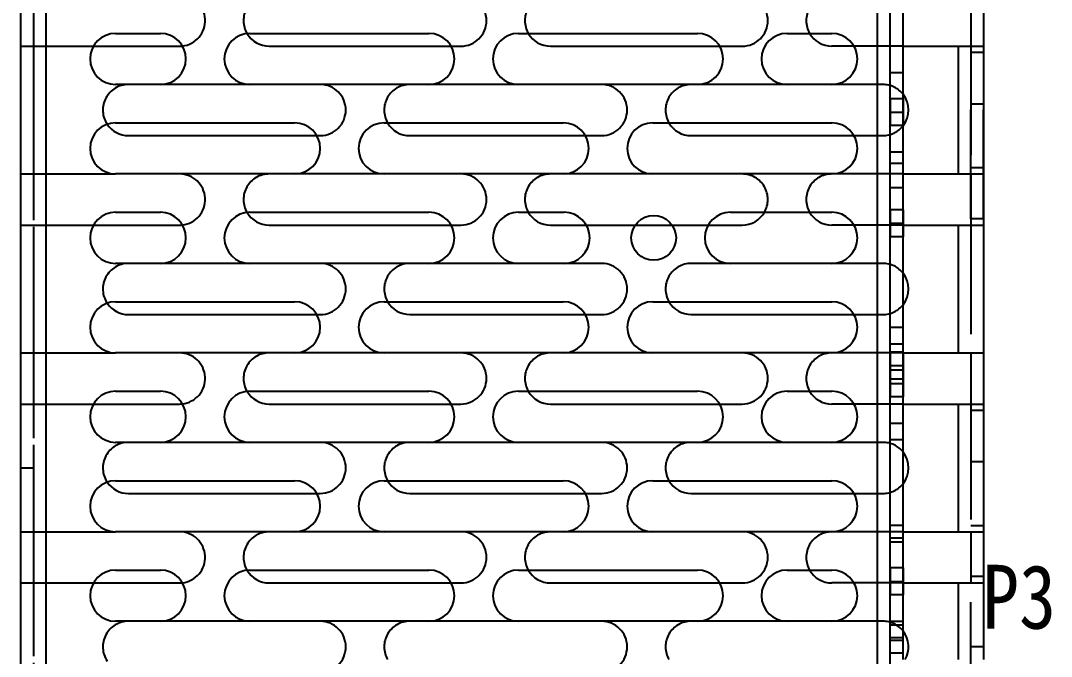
# Model space of a CAD drawing. Header units: millimetres. Extents: x 0 to 8948, y -1340 to 1100.
# Drawn here: x 6192.1 to 6272.7, y -749.7 to -700 of the extents above; entities that cross this region are included whole.
import ezdxf

# ---------------------------------------------------------------- set-up
doc = ezdxf.new("R2010")
doc.units = ezdxf.units.MM
doc.header["$LTSCALE"] = 85.25
doc.linetypes.add('HIDDEN', pattern=[0.2, 0.1, -0.1])
doc.layers.get('0').update_dxf_attribs({"linetype": 'CONTINUOUS'})
doc.layers.add('02___PRT_ALL_AXES', color=7, linetype='CONTINUOUS')
doc.layers.add('DEFAULT_2', color=8, linetype='HIDDEN')
doc.styles.get("Standard").update_dxf_attribs({"font": 'txt', "width": 0.85})

msp = doc.modelspace()

# ---------------------------------------------------------------- linework, layer by layer
at = {"color": 3, "linetype": 'Continuous'}
for p, q in [((6260.119, -885.496), (6260.119, -631.996)), ((6194.119, -868.996), (6194.119, -663.996)), ((6259.119, -815.346), (6259.119, -663.996)), ((6192.119, -664.996), (6192.119, -867.996)), ((6266.419, -697.996), (6266.419, -701.996)), ((6199.548, -700.996), (6203.048, -700.996)), ((6210.048, -700.996), (6224.048, -700.996)), ((6231.048, -700.996), (6245.048, -700.996)), ((6252.048, -700.996), (6255.548, -700.996)), ((6203.048, -704.996), (6199.548, -704.996)), ((6224.048, -704.996), (6210.048, -704.996)), ((6245.048, -704.996), (6231.048, -704.996)), ((6255.548, -704.996), (6252.048, -704.996)), ((6199.548, -707.996), (6213.548, -707.996)), ((6220.548, -707.996), (6234.548, -707.996)), ((6241.548, -707.996), (6255.548, -707.996)), ((6213.548, -711.996), (6199.548, -711.996)), ((6234.548, -711.996), (6220.548, -711.996)), ((6255.548, -711.996), (6241.548, -711.996)), ((6266.419, -711.996), (6266.419, -715.996)), ((6199.548, -714.996), (6203.048, -714.996)), ((6210.048, -714.996), (6224.048, -714.996)), ((6231.048, -714.996), (6234.619, -714.996)), ((6247.619, -714.996), (6255.548, -714.996)), ((6203.048, -718.996), (6199.548, -718.996)), ((6224.048, -718.996), (6210.048, -718.996)), ((6234.619, -718.996), (6231.048, -718.996)), ((6255.548, -718.996), (6247.619, -718.996)), ((6199.548, -721.996), (6213.548, -721.996)), ((6220.548, -721.996), (6234.548, -721.996)), ((6241.548, -721.996), (6255.548, -721.996)), ((6213.548, -725.996), (6199.548, -725.996)), ((6234.548, -725.996), (6220.548, -725.996)), ((6255.548, -725.996), (6241.548, -725.996)), ((6266.419, -725.996), (6266.419, -729.996)), ((6199.548, -728.996), (6203.048, -728.996)), ((6210.048, -728.996), (6224.048, -728.996)), ((6231.048, -728.996), (6245.048, -728.996)), ((6252.048, -728.996), (6255.548, -728.996)), ((6203.048, -732.996), (6199.548, -732.996)), ((6224.048, -732.996), (6210.048, -732.996)), ((6245.048, -732.996), (6231.048, -732.996)), ((6255.548, -732.996), (6252.048, -732.996)), ((6199.548, -735.996), (6213.548, -735.996)), ((6220.548, -735.996), (6234.548, -735.996)), ((6241.548, -735.996), (6255.548, -735.996)), ((6213.548, -739.996), (6199.548, -739.996)), ((6234.548, -739.996), (6220.548, -739.996)), ((6255.548, -739.996), (6241.548, -739.996)), ((6266.419, -739.996), (6266.419, -743.996)), ((6199.548, -742.996), (6203.048, -742.996)), ((6210.048, -742.996), (6224.048, -742.996)), ((6231.048, -742.996), (6245.048, -742.996)), ((6252.048, -742.996), (6255.548, -742.996)), ((6203.048, -746.996), (6199.548, -746.996)), ((6224.048, -746.996), (6210.048, -746.996)), ((6245.048, -746.996), (6231.048, -746.996)), ((6255.548, -746.996), (6252.048, -746.996))]:
    msp.add_line(p, q, dxfattribs=at)
at = {"color": 7, "linetype": 'Continuous'}
for p, q in [((6261.119, -749.996), (6261.119, -655.996)), ((6267.419, -673.996), (6267.419, -749.996)), ((6197.825, -701.996), (6204.548, -701.996)), ((6211.548, -701.996), (6225.771, -701.996)), ((6233.548, -701.996), (6246.771, -701.996)), ((6257.271, -701.996), (6255.548, -701.996)), ((6261.119, -701.996), (6267.419, -701.996)), ((6265.419, -701.996), (6265.419, -711.996)), ((6200.548, -708.996), (6215.271, -708.996)), ((6222.548, -708.996), (6236.271, -708.996)), ((6244.548, -708.996), (6257.271, -708.996)), ((6261.119, -711.996), (6267.419, -711.996)), ((6197.825, -715.996), (6204.548, -715.996)), ((6211.548, -715.996), (6225.771, -715.996)), ((6233.548, -715.996), (6236.351, -715.996)), ((6240.194, -715.996), (6243.043, -715.996)), ((6245.896, -715.996), (6248.548, -715.996)), ((6257.271, -715.996), (6255.548, -715.996)), ((6261.119, -715.996), (6267.419, -715.996)), ((6265.419, -715.996), (6265.419, -725.996)), ((6200.548, -722.996), (6215.271, -722.996)), ((6222.548, -722.996), (6236.271, -722.996)), ((6244.548, -722.996), (6257.271, -722.996)), ((6261.119, -725.996), (6267.419, -725.996)), ((6197.825, -729.996), (6204.548, -729.996)), ((6211.548, -729.996), (6225.771, -729.996)), ((6233.548, -729.996), (6246.771, -729.996)), ((6257.271, -729.996), (6255.548, -729.996)), ((6261.119, -729.996), (6267.419, -729.996)), ((6265.419, -729.996), (6265.419, -739.996)), ((6200.548, -736.996), (6215.271, -736.996)), ((6222.548, -736.996), (6236.271, -736.996)), ((6244.548, -736.996), (6257.271, -736.996)), ((6261.119, -739.996), (6267.419, -739.996)), ((6197.825, -743.996), (6204.548, -743.996)), ((6211.548, -743.996), (6225.771, -743.996)), ((6233.548, -743.996), (6246.771, -743.996)), ((6257.271, -743.996), (6255.548, -743.996)), ((6261.119, -743.996), (6267.419, -743.996)), ((6265.419, -743.996), (6265.419, -749.996)), ((6261.119, -748.496), (6260.119, -748.496)), ((6261.119, -749.496), (6260.119, -749.496))]:
    msp.add_line(p, q, dxfattribs=at)
at = {"color": 3, "linetype": 'Continuous'}
for centre, start, end in [((6199.548, -702.996), 90, 270), ((6203.048, -702.996), 270, 90), ((6210.048, -702.996), 90, 270), ((6224.048, -702.996), 270, 90), ((6231.048, -702.996), 90, 270), ((6245.048, -702.996), 270, 90), ((6252.048, -702.996), 90, 270), ((6255.548, -702.996), 270, 90), ((6199.548, -709.996), 90, 270), ((6213.548, -709.996), 270, 90), ((6220.548, -709.996), 90, 270), ((6234.548, -709.996), 270, 90), ((6241.548, -709.996), 90, 270), ((6255.548, -709.996), 270, 90), ((6199.548, -716.996), 90, 270), ((6203.048, -716.996), 270, 90), ((6210.048, -716.996), 90, 270), ((6224.048, -716.996), 270, 90), ((6231.048, -716.996), 90, 270), ((6234.619, -716.996), 270, 90), ((6247.619, -716.996), 90, 270), ((6255.548, -716.996), 270, 90), ((6199.548, -723.996), 90, 270), ((6213.548, -723.996), 270, 90), ((6220.548, -723.996), 90, 270), ((6234.548, -723.996), 270, 90), ((6241.548, -723.996), 90, 270), ((6255.548, -723.996), 270, 90), ((6199.548, -730.996), 90, 270), ((6203.048, -730.996), 270, 90), ((6210.048, -730.996), 90, 270), ((6224.048, -730.996), 270, 90), ((6231.048, -730.996), 90, 270), ((6245.048, -730.996), 270, 90), ((6252.048, -730.996), 90, 270), ((6255.548, -730.996), 270, 90), ((6199.548, -737.996), 90, 270), ((6213.548, -737.996), 270, 90), ((6220.548, -737.996), 90, 270), ((6234.548, -737.996), 270, 90), ((6241.548, -737.996), 90, 270), ((6255.548, -737.996), 270, 90), ((6199.548, -744.996), 90, 270), ((6203.048, -744.996), 270, 90), ((6210.048, -744.996), 90, 270), ((6224.048, -744.996), 270, 90), ((6231.048, -744.996), 90, 270), ((6245.048, -744.996), 270, 90), ((6252.048, -744.996), 90, 270), ((6255.548, -744.996), 270, 90)]:
    msp.add_arc(centre, 2, start, end, dxfattribs=at)
at = {"color": 7, "linetype": 'Continuous'}
for centre, start, end in [((6211.548, -699.996), 210.7896, 270), ((6233.548, -699.996), 210.12825, 270), ((6255.548, -699.996), 210.12825, 270), ((6204.548, -699.996), 270, 276.10088), ((6259.548, -706.996), 322.35766, 38.12918), ((6200.548, -706.996), 214.01758, 270), ((6222.548, -706.996), 210.12825, 270), ((6244.548, -706.996), 210.12825, 270), ((6211.548, -713.996), 210.7896, 270), ((6233.548, -713.996), 210.12825, 270), ((6248.548, -713.996), 270, 329.87175), ((6255.548, -713.996), 210.12825, 270), ((6204.548, -713.996), 270, 276.10088), ((6259.548, -720.996), 321.87082, 38.12918), ((6200.548, -720.996), 214.01758, 270), ((6222.548, -720.996), 210.12825, 270), ((6244.548, -720.996), 210.12825, 270), ((6211.548, -727.996), 210.7896, 270), ((6233.548, -727.996), 210.12825, 270), ((6255.548, -727.996), 210.12825, 270), ((6204.548, -727.996), 270, 276.10088), ((6259.548, -734.996), 321.87082, 38.12918), ((6200.548, -734.996), 214.01758, 270), ((6222.548, -734.996), 210.12825, 270), ((6244.548, -734.996), 210.12825, 270), ((6211.548, -741.996), 210.7896, 270), ((6233.548, -741.996), 210.12825, 270), ((6255.548, -741.996), 210.12825, 270), ((6204.548, -741.996), 270, 276.10088), ((6259.548, -748.996), 329.87175, 38.12918)]:
    msp.add_arc(centre, 2, start, end, dxfattribs=at)
at = {"layer": '02___PRT_ALL_AXES', "color": 8, "linetype": 'HIDDEN'}
for p, q in [((6192.119, -672.996), (6192.119, -793.996)), ((6193.119, -672.996), (6193.119, -793.996)), ((6266.419, -715.496), (6266.419, -702.496)), ((6267.419, -702.496), (6266.419, -702.496)), ((6267.419, -715.496), (6267.419, -702.496)), ((6260.119, -706.106), (6260.119, -708.206)), ((6261.119, -706.106), (6260.119, -706.106)), ((6261.119, -706.106), (6261.119, -708.206)), ((6266.419, -706.496), (6267.419, -706.496)), ((6260.119, -707.156), (6261.119, -707.156)), ((6261.119, -708.206), (6260.119, -708.206)), ((6266.419, -711.496), (6267.419, -711.496)), ((6260.119, -714.806), (6260.119, -716.906)), ((6261.119, -714.806), (6260.119, -714.806)), ((6261.119, -714.806), (6261.119, -716.906)), ((6267.419, -715.496), (6266.419, -715.496)), ((6260.119, -715.856), (6261.119, -715.856)), ((6261.119, -716.906), (6260.119, -716.906)), ((6260.119, -725.946), (6260.119, -729.436)), ((6261.119, -725.946), (6260.119, -725.946)), ((6261.119, -725.946), (6261.119, -729.436)), ((6260.119, -726.996), (6261.119, -726.996)), ((6261.119, -727.336), (6260.119, -727.336)), ((6261.119, -728.046), (6260.119, -728.046)), ((6260.119, -728.386), (6261.119, -728.386)), ((6261.119, -729.436), (6260.119, -729.436)), ((6266.419, -730.496), (6266.419, -743.496)), ((6267.419, -730.496), (6266.419, -730.496)), ((6267.419, -730.496), (6267.419, -743.496)), ((6192.119, -734.996), (6193.119, -734.996)), ((6266.419, -734.496), (6267.419, -734.496)), ((6266.419, -739.496), (6267.419, -739.496)), ((6260.119, -742.826), (6260.119, -744.926)), ((6261.119, -742.826), (6260.119, -742.826)), ((6261.119, -742.826), (6261.119, -744.926)), ((6260.119, -743.876), (6261.119, -743.876)), ((6267.419, -743.496), (6266.419, -743.496)), ((6261.119, -744.926), (6260.119, -744.926))]:
    msp.add_line(p, q, dxfattribs=at)
at = {"layer": '02___PRT_ALL_AXES', "color": 3, "linetype": 'Continuous'}
msp.add_circle((6241.619, -716.996), 1.75, dxfattribs=at)
at = {"layer": 'DEFAULT_2', "color": 8, "linetype": 'HIDDEN'}
for p, q in [((6193.119, -664.996), (6193.119, -867.996)), ((6192.119, -701.996), (6197.825, -701.996)), ((6225.771, -701.996), (6226.548, -701.996)), ((6246.771, -701.996), (6248.548, -701.996)), ((6261.119, -701.996), (6257.271, -701.996)), ((6266.419, -701.996), (6266.419, -711.996)), ((6260.119, -704.056), (6261.119, -704.056)), ((6210.048, -704.996), (6203.048, -704.996)), ((6231.048, -704.996), (6224.048, -704.996)), ((6252.048, -704.996), (6245.048, -704.996)), ((6259.548, -704.996), (6255.548, -704.996)), ((6215.271, -708.996), (6215.548, -708.996)), ((6236.271, -708.996), (6237.548, -708.996)), ((6257.271, -708.996), (6259.548, -708.996)), ((6260.119, -710.256), (6261.119, -710.256)), ((6260.119, -711.156), (6261.119, -711.156)), ((6192.119, -711.996), (6199.548, -711.996)), ((6220.548, -711.996), (6213.548, -711.996)), ((6241.548, -711.996), (6234.548, -711.996)), ((6261.119, -711.996), (6255.548, -711.996)), ((6260.119, -713.056), (6261.119, -713.056)), ((6192.119, -715.996), (6197.825, -715.996)), ((6225.771, -715.996), (6226.548, -715.996)), ((6236.351, -715.996), (6240.194, -715.996)), ((6243.043, -715.996), (6245.896, -715.996)), ((6261.119, -715.996), (6257.271, -715.996)), ((6266.419, -715.996), (6266.419, -725.996)), ((6210.048, -718.996), (6203.048, -718.996)), ((6231.048, -718.996), (6224.048, -718.996)), ((6237.548, -718.996), (6234.619, -718.996)), ((6247.619, -718.996), (6244.548, -718.996)), ((6259.548, -718.996), (6255.548, -718.996)), ((6215.271, -722.996), (6215.548, -722.996)), ((6236.271, -722.996), (6237.548, -722.996)), ((6257.271, -722.996), (6259.548, -722.996)), ((6260.119, -723.986), (6261.119, -723.986)), ((6260.119, -725.286), (6261.119, -725.286)), ((6192.119, -725.996), (6199.548, -725.996)), ((6220.548, -725.996), (6213.548, -725.996)), ((6241.548, -725.996), (6234.548, -725.996)), ((6261.119, -725.996), (6255.548, -725.996)), ((6192.119, -729.996), (6197.825, -729.996)), ((6225.771, -729.996), (6226.548, -729.996)), ((6246.771, -729.996), (6248.548, -729.996)), ((6261.119, -729.996), (6257.271, -729.996)), ((6266.419, -729.996), (6266.419, -739.996)), ((6260.119, -731.486), (6261.119, -731.486)), ((6210.048, -732.996), (6203.048, -732.996)), ((6231.048, -732.996), (6224.048, -732.996)), ((6252.048, -732.996), (6245.048, -732.996)), ((6259.548, -732.996), (6255.548, -732.996)), ((6260.119, -732.786), (6261.119, -732.786)), ((6215.271, -736.996), (6215.548, -736.996)), ((6236.271, -736.996), (6237.548, -736.996)), ((6257.271, -736.996), (6259.548, -736.996)), ((6260.119, -739.476), (6261.119, -739.476)), ((6192.119, -739.996), (6199.548, -739.996)), ((6220.548, -739.996), (6213.548, -739.996)), ((6241.548, -739.996), (6234.548, -739.996)), ((6261.119, -739.996), (6255.548, -739.996)), ((6260.119, -740.476), (6261.119, -740.476)), ((6260.119, -740.776), (6261.119, -740.776)), ((6192.119, -743.996), (6197.825, -743.996)), ((6225.771, -743.996), (6226.548, -743.996)), ((6246.771, -743.996), (6248.548, -743.996)), ((6261.119, -743.996), (6257.271, -743.996)), ((6266.419, -754.03), (6266.419, -743.996)), ((6210.048, -746.996), (6203.048, -746.996)), ((6231.048, -746.996), (6224.048, -746.996)), ((6252.048, -746.996), (6245.048, -746.996)), ((6259.548, -746.996), (6255.548, -746.996)), ((6260.119, -746.976), (6261.119, -746.976)), ((6260.119, -747.276), (6261.119, -747.276)), ((6260.119, -748.276), (6261.119, -748.276)), ((6267.419, -748.996), (6266.419, -748.996))]:
    msp.add_line(p, q, dxfattribs=at)
for centre, start, end in [((6204.548, -699.996), 276.10088, 90), ((6211.548, -699.996), 90, 210.7896), ((6226.548, -699.996), 270, 90), ((6233.548, -699.996), 90, 210.12825), ((6248.548, -699.996), 270, 90), ((6255.548, -699.996), 90, 210.12825), ((6200.548, -706.996), 90, 214.01758), ((6215.548, -706.996), 270, 90), ((6222.548, -706.996), 90, 210.12825), ((6237.548, -706.996), 270, 90), ((6244.548, -706.996), 90, 210.12825), ((6259.548, -706.996), 38.12918, 90), ((6259.548, -706.996), 270, 322.35766), ((6204.548, -713.996), 276.10088, 90), ((6211.548, -713.996), 90, 210.7896), ((6226.548, -713.996), 270, 90), ((6233.548, -713.996), 90, 210.12825), ((6248.548, -713.996), 329.87175, 90), ((6255.548, -713.996), 90, 210.12825), ((6200.548, -720.996), 90, 214.01758), ((6215.548, -720.996), 270, 90), ((6222.548, -720.996), 90, 210.12825), ((6237.548, -720.996), 270, 90), ((6244.548, -720.996), 90, 210.12825), ((6259.548, -720.996), 38.12918, 90), ((6259.548, -720.996), 270, 321.87082), ((6204.548, -727.996), 276.10088, 90), ((6211.548, -727.996), 90, 210.7896), ((6226.548, -727.996), 270, 90), ((6233.548, -727.996), 90, 210.12825), ((6248.548, -727.996), 270, 90), ((6255.548, -727.996), 90, 210.12825), ((6200.548, -734.996), 90, 214.01758), ((6215.548, -734.996), 270, 90), ((6222.548, -734.996), 90, 210.12825), ((6237.548, -734.996), 270, 90), ((6244.548, -734.996), 90, 210.12825), ((6259.548, -734.996), 38.12918, 90), ((6259.548, -734.996), 270, 321.87082), ((6204.548, -741.996), 276.10088, 90), ((6211.548, -741.996), 90, 210.7896), ((6226.548, -741.996), 270, 90), ((6233.548, -741.996), 90, 210.12825), ((6248.548, -741.996), 270, 90), ((6255.548, -741.996), 90, 210.12825), ((6200.548, -748.996), 90, 214.01758), ((6215.548, -748.996), 270, 90), ((6222.548, -748.996), 90, 210.12825), ((6237.548, -748.996), 270, 90), ((6244.548, -748.996), 90, 210.12825), ((6259.548, -748.996), 38.12918, 90)]:
    msp.add_arc(centre, 2, start, end, dxfattribs=at)

# ---------------------------------------------------------------- texts
at = {"color": 2, "linetype": 'Continuous', "insert": (6267.303, -742.579), "char_height": 5, "width": 8.5, "attachment_point": 1, "line_spacing_factor": 0.9}
msp.add_mtext('P3', dxfattribs=at)

doc.saveas('drawing.dxf')
